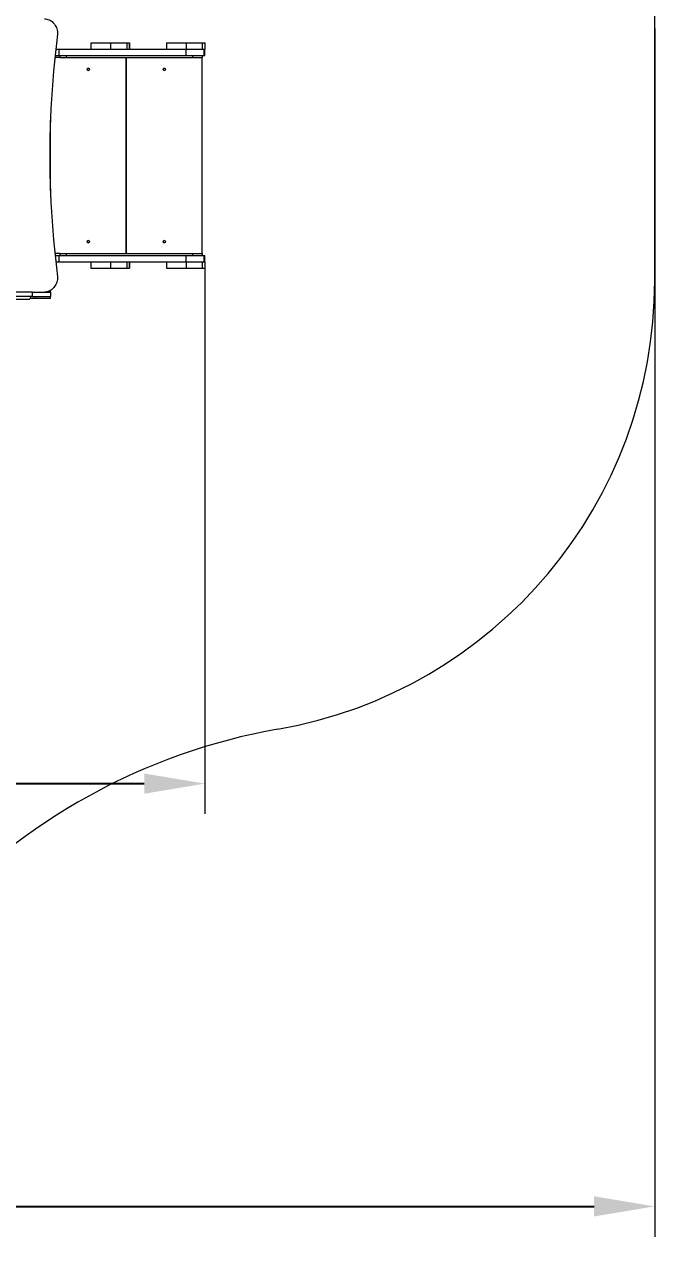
# Model space of a CAD drawing. Header units: millimetres. Extents: x -4952 to 3454, y -3329 to 3085.
# Drawn here: x 1378 to 3454, y -3329 to 666 of the extents above; entities that cross this region are included whole.
import ezdxf

# ---------------------------------------------------------------- set-up
doc = ezdxf.new("R2010")
doc.units = ezdxf.units.MM
for name, color, linetype in [('DIKOM_ЗОНА', 80, 'Continuous'), ('DIKOM_ОБЪЕКТ', 7, 'Continuous'), ('DIKOM_РАЗМЕР_ЗОНА', 7, 'Continuous'), ('DIKOM_РАЗМЕР_ОБЪЕКТА', 7, 'Continuous')]:
    doc.layers.add(name, color=color, linetype=linetype)
doc.styles.add('style1', font='arial.ttf', dxfattribs={"width": 0.8})
doc.dimstyles.new('1-50', dxfattribs={"dimtxt": 300, "dimasz": 200, "dimexe": 100, "dimexo": 0, "dimgap": 100, "dimtad": 1, "dimtxsty": 'style1', "dimcen": 200, "dimclrd": 7, "dimclre": 7, "dimclrt": 7, "dimadec": 1, "dimazin": 2, "dimtfac": 1, "dimtmove": 0, "dimatfit": 2, "dimfxl": 0, "dimlwd": 25, "dimlwe": 18, "dimarcsym": 0})

# ---------------------------------------------------------------- blocks, each defined once
blk = doc.blocks.new('*D1')
at = {"layer": 'Defpoints', "color": 0, "transparency": 16777216}
for p in [(-2009.5, -99.6), (1973.4, -116.4), (1973.4, -1835.8)]:
    blk.add_point(p, dxfattribs=at)
at = {"layer": 'DIKOM_РАЗМЕР_ОБЪЕКТА', "color": 7, "lineweight": 18, "transparency": 16777216}
for p, q in [((-2009.5, -99.6), (-2009.5, -1935.8)), ((1973.4, -116.4), (1973.4, -1935.8))]:
    blk.add_line(p, q, dxfattribs=at)
at = {"layer": 'DIKOM_РАЗМЕР_ОБЪЕКТА', "color": 7, "lineweight": 25, "transparency": 16777216}
blk.add_line((-1809.5, -1835.8), (1773.4, -1835.8), dxfattribs=at)
at = {"layer": 'DIKOM_РАЗМЕР_ОБЪЕКТА', "color": 7, "transparency": 16777216}
for points in [[(-1809.5, -1802.5), (-1809.5, -1869.1), (-2009.5, -1835.8)], [(1773.4, -1802.5), (1773.4, -1869.1), (1973.4, -1835.8)]]:
    blk.add_solid(points, dxfattribs=at)
at = {"layer": 'DIKOM_РАЗМЕР_ОБЪЕКТА', "color": 7, "transparency": 16777216, "insert": (39, -1582.6), "char_height": 300, "attachment_point": 5, "style": 'style1'}
blk.add_mtext('4000', dxfattribs=at)
blk = doc.blocks.new('*D2')
at = {"layer": 'Defpoints', "color": 0, "transparency": 16777216}
for p in [(3454.3, 651.6), (-4106.6, -381.7), (3454.3, -3228.7)]:
    blk.add_point(p, dxfattribs=at)
at = {"layer": 'DIKOM_РАЗМЕР_ЗОНА', "color": 7, "lineweight": 18, "transparency": 16777216}
for p, q in [((3454.3, 651.6), (3454.3, -3328.7)), ((-4106.6, -381.7), (-4106.6, -3328.7))]:
    blk.add_line(p, q, dxfattribs=at)
at = {"layer": 'DIKOM_РАЗМЕР_ЗОНА', "color": 7, "lineweight": 25, "transparency": 16777216}
blk.add_line((-3906.6, -3228.7), (3254.3, -3228.7), dxfattribs=at)
at = {"layer": 'DIKOM_РАЗМЕР_ЗОНА', "color": 7, "transparency": 16777216}
for points in [[(-3906.6, -3195.3), (-3906.6, -3262), (-4106.6, -3228.7)], [(3254.3, -3195.3), (3254.3, -3262), (3454.3, -3228.7)]]:
    blk.add_solid(points, dxfattribs=at)
at = {"layer": 'DIKOM_РАЗМЕР_ЗОНА', "color": 7, "transparency": 16777216, "insert": (111.6, -2975.5), "char_height": 300, "attachment_point": 5, "style": 'style1'}
blk.add_mtext('7200', dxfattribs=at)

msp = doc.modelspace()

# ---------------------------------------------------------------- linework, layer by layer
at = {"layer": 'DIKOM_ЗОНА', "color": 3, "lineweight": 15}
msp.add_line((3454.29, -179.046), (3454.29, 1585.229), dxfattribs=at)
for centre, radius, start, end in [((1954.29, -179.046), 1500, 279.951132, 0), ((2559.119, -3626.39), 2000, 99.951132, 137.984718)]:
    msp.add_arc(centre, radius, start, end, dxfattribs=at)
at = {"layer": 'DIKOM_ОБЪЕКТ', "color": 7, "linetype": 'Continuous', "lineweight": 15}
for p, q in [((1597.878, 604.61), (1597.878, 583.61)), ((1597.878, 604.61), (1662.716, 604.61)), ((1662.716, 604.61), (1662.716, 583.61)), ((1662.716, 604.61), (1716.259, 604.61)), ((1716.259, 604.61), (1716.259, 583.61)), ((1716.259, 604.61), (1725.102, 604.61)), ((1725.102, 604.61), (1725.102, 583.61)), ((1725.102, 604.61), (1725.104, 604.61)), ((1725.104, 604.61), (1725.104, 583.61)), ((1725.104, 604.61), (1725.11, 604.61)), ((1725.11, 583.61), (1725.11, 604.61)), ((1846.169, 604.61), (1846.169, 583.61)), ((1846.169, 604.61), (1911.007, 604.61)), ((1911.007, 604.61), (1911.007, 583.61)), ((1911.007, 604.61), (1964.55, 604.61)), ((1964.55, 604.61), (1964.55, 583.61)), ((1964.55, 604.61), (1973.393, 604.61)), ((1973.393, 604.61), (1973.393, 583.61)), ((1973.393, 604.61), (1973.395, 604.61)), ((1973.395, 604.61), (1973.395, 583.61)), ((1973.395, 604.61), (1973.401, 604.61)), ((1973.401, 583.61), (1973.401, 604.61)), ((1479.762, 562.61), (1491.848, 562.61)), ((1482.101, 583.61), (1491.848, 583.61)), ((1491.848, 583.61), (1491.848, 562.61)), ((1491.848, 583.61), (1889.673, 583.61)), ((1491.848, 562.61), (1910.754, 562.61)), ((1495.036, 562.61), (1495.036, 556.61)), ((1516.593, 562.61), (1516.593, 556.61)), ((1889.673, 583.61), (1911.007, 583.61)), ((1910.754, 583.61), (1910.754, 562.61)), ((1910.754, 562.61), (1970.038, 562.61)), ((1911.007, 583.61), (1964.55, 583.61)), ((1932.01, 562.61), (1932.01, 556.61)), ((1964.286, 562.61), (1964.286, 556.61)), ((1964.287, 562.61), (1964.287, 556.61)), ((1964.55, 583.61), (1970.118, 583.61)), ((1970.038, 583.61), (1970.038, 562.61)), ((1970.038, 562.61), (1972.783, 562.61)), ((1970.118, 583.61), (1972.779, 583.61)), ((1972.783, 562.61), (1972.783, 583.61)), ((1972.783, 583.61), (1973.393, 583.61)), ((1973.393, 583.61), (1973.395, 583.61)), ((1973.395, 583.61), (1973.401, 583.61)), ((1495.036, 556.61), (1479.121, 556.61)), ((1495.036, 556.61), (1516.593, 556.61)), ((1516.593, 556.61), (1932.01, 556.61)), ((1714.283, -89.39), (1714.283, 556.61)), ((1714.283, -89.39), (1714.283, 556.61)), ((1714.286, 556.61), (1714.286, -89.39)), ((1932.01, 556.61), (1963.124, 556.61)), ((1964.286, 556.61), (1963.124, 556.61)), ((1964.286, -89.39), (1964.286, 556.61)), ((1964.286, 556.61), (1964.286, 556.61)), ((1964.286, -89.39), (1964.286, 556.61)), ((1964.287, 556.61), (1964.286, 556.61)), ((1464.286, 117.436), (1464.286, 349.784)), ((1495.036, -89.39), (1479.121, -89.39)), ((1479.762, -95.39), (1491.848, -95.39)), ((1482.101, -116.39), (1491.848, -116.39)), ((1491.848, -95.39), (1491.848, -116.39)), ((1491.848, -95.39), (1910.754, -95.39)), ((1491.848, -116.39), (1889.673, -116.39)), ((1495.036, -89.39), (1516.593, -89.39)), ((1495.036, -89.39), (1495.036, -95.39)), ((1516.593, -89.39), (1932.01, -89.39)), ((1516.593, -89.39), (1516.593, -95.39)), ((1597.878, -116.39), (1597.878, -137.39)), ((1662.716, -116.39), (1662.716, -137.39)), ((1716.259, -116.39), (1716.259, -137.39)), ((1725.102, -116.39), (1725.102, -137.39)), ((1725.104, -116.39), (1725.104, -137.39)), ((1725.11, -137.39), (1725.11, -116.39)), ((1846.169, -116.39), (1846.169, -137.39)), ((1889.673, -116.39), (1911.007, -116.39)), ((1910.754, -95.39), (1910.754, -116.39)), ((1910.754, -95.39), (1970.038, -95.39)), ((1911.007, -116.39), (1911.007, -137.39)), ((1911.007, -116.39), (1964.55, -116.39)), ((1932.01, -89.39), (1963.124, -89.39)), ((1932.01, -89.39), (1932.01, -95.39)), ((1963.124, -89.39), (1964.286, -89.39)), ((1964.286, -89.39), (1964.286, -89.39)), ((1964.287, -89.39), (1964.286, -89.39)), ((1964.286, -89.39), (1964.286, -95.39)), ((1964.287, -89.39), (1964.287, -95.39)), ((1964.55, -116.39), (1964.55, -137.39)), ((1964.55, -116.39), (1970.118, -116.39)), ((1970.038, -95.39), (1970.038, -116.39)), ((1970.038, -95.39), (1972.783, -95.39)), ((1970.118, -116.39), (1972.779, -116.39)), ((1972.783, -116.39), (1972.783, -95.39)), ((1972.783, -116.39), (1973.393, -116.39)), ((1973.393, -116.39), (1973.393, -137.39)), ((1973.393, -116.39), (1973.395, -116.39)), ((1973.395, -116.39), (1973.395, -137.39)), ((1973.395, -116.39), (1973.401, -116.39)), ((1973.401, -137.39), (1973.401, -116.39)), ((1597.878, -137.39), (1662.716, -137.39)), ((1662.716, -137.39), (1716.259, -137.39)), ((1716.259, -137.39), (1725.102, -137.39)), ((1725.102, -137.39), (1725.104, -137.39)), ((1725.104, -137.39), (1725.11, -137.39)), ((1846.169, -137.39), (1911.007, -137.39)), ((1911.007, -137.39), (1964.55, -137.39)), ((1964.55, -137.39), (1973.393, -137.39)), ((1973.393, -137.39), (1973.395, -137.39)), ((1973.395, -137.39), (1973.401, -137.39)), ((1404.231, -216.39), (1074.231, -216.39)), ((1404.231, -231.39), (1163.924, -231.39)), ((1414.286, -237.39), (1397.762, -237.39)), ((1404.231, -216.39), (1404.231, -231.39)), ((1404.231, -216.39), (1464.286, -216.39)), ((1404.231, -231.39), (1464.286, -231.39)), ((1414.286, -237.39), (1414.286, -231.39)), ((1464.286, -237.39), (1414.286, -237.39)), ((1464.286, -216.39), (1464.286, -211.134)), ((1464.286, -216.39), (1464.286, -231.39)), ((1464.286, -237.39), (1464.286, -231.39)), ((1390.834, -241.39), (1334.542, -241.39))]:
    msp.add_line(p, q, dxfattribs=at)
at = {"layer": 'DIKOM_ОБЪЕКТ', "color": 7, "linetype": 'Continuous', "lineweight": 15, "flags": 128}
for points in [[(1444.96, 683.61), (1448.734, 683.42), (1452.48, 682.85), (1456.168, 681.906), (1459.77, 680.595), (1463.26, 678.925), (1466.611, 676.911), (1469.797, 674.568), (1472.794, 671.912), (1475.579, 668.965), (1478.131, 665.749), (1480.431, 662.289), (1482.46, 658.61), (1484.205, 654.741), (1485.65, 650.711), (1486.786, 646.551), (1487.604, 642.292), (1488.097, 637.968), (1488.262, 633.61)], [(1488.262, 633.61), (1484.396, 603.048), (1480.838, 572.437), (1477.588, 541.779), (1474.646, 511.081), (1472.013, 480.345), (1469.688, 449.576), (1467.673, 418.777), (1465.967, 387.954), (1464.572, 357.11), (1463.486, 326.25), (1462.71, 295.377), (1462.245, 264.495), (1462.09, 233.61), (1462.245, 202.724), (1462.71, 171.843), (1463.486, 140.97), (1464.572, 110.109), (1465.967, 79.266), (1467.673, 48.442), (1469.688, 17.644), (1472.013, -13.125), (1474.646, -43.861), (1477.588, -74.56), (1480.838, -105.217), (1484.396, -135.828), (1488.262, -166.39)], [(1488.262, -166.39), (1488.097, -170.748), (1487.604, -175.073), (1486.786, -179.331), (1485.65, -183.491), (1484.205, -187.521), (1482.46, -191.39), (1480.431, -195.069), (1478.131, -198.529), (1475.579, -201.745), (1472.794, -204.692), (1469.797, -207.348), (1466.611, -209.691), (1463.26, -211.705), (1459.77, -213.375), (1456.168, -214.686), (1452.48, -215.63), (1448.734, -216.2), (1444.96, -216.39)], [(1399.494, -231.39), (1399.328, -233.341), (1398.835, -235.217), (1398.035, -236.946), (1396.958, -238.461), (1395.645, -239.705), (1394.148, -240.629), (1392.523, -241.198), (1390.834, -241.39)]]:
    msp.add_lwpolyline(points, dxfattribs=at)
at = {"layer": 'DIKOM_ОБЪЕКТ', "color": 7, "linetype": 'Continuous', "lineweight": 15, "extrusion": (-2.8163e-06, 3.46607e-15, 1)}
for centre in [(1589.283, 517.61, -0.004), (1589.283, -50.39, -0.004)]:
    msp.add_circle(centre, 4, dxfattribs=at)
at = {"layer": 'DIKOM_ОБЪЕКТ', "color": 7, "linetype": 'Continuous', "lineweight": 15, "extrusion": (-2.8163e-06, 3.49148e-15, 1)}
for centre in [(1839.286, 517.61, -0.005), (1839.286, -50.39, -0.005)]:
    msp.add_circle(centre, 4, dxfattribs=at)
at = {"layer": 'DIKOM_ОБЪЕКТ', "color": 7, "linetype": 'Continuous', "lineweight": 15}
for centre in [(1589.283, 517.61), (1839.286, 517.61), (1589.283, -50.39), (1839.286, -50.39)]:
    msp.add_arc(centre, 4, 90, 270, dxfattribs=at)

# ---------------------------------------------------------------- dimensions: what is measured, and where the dimension line sits
at = {"layer": 'DIKOM_РАЗМЕР_ЗОНА'}
dim = msp.add_linear_dim(base=(3454.29, -3228.679), p1=(-4106.578, -381.726), p2=(3454.29, 651.616), text='7200', dimstyle='1-50', dxfattribs=at)
dim.commit()
dim.dimension.update_dxf_attribs({"geometry": '*D2', "text_midpoint": (111.645, -3228.679), "dimtype": 160})
at = {"layer": 'DIKOM_РАЗМЕР_ОБЪЕКТА'}
dim = msp.add_linear_dim(base=(1973.401, -1835.802), p1=(-2009.521, -99.572), p2=(1973.401, -116.39), text='4000', dimstyle='1-50', dxfattribs=at)
dim.commit()
dim.dimension.update_dxf_attribs({"geometry": '*D1', "text_midpoint": (39.042, -1835.802), "dimtype": 160})

doc.saveas('drawing.dxf')
